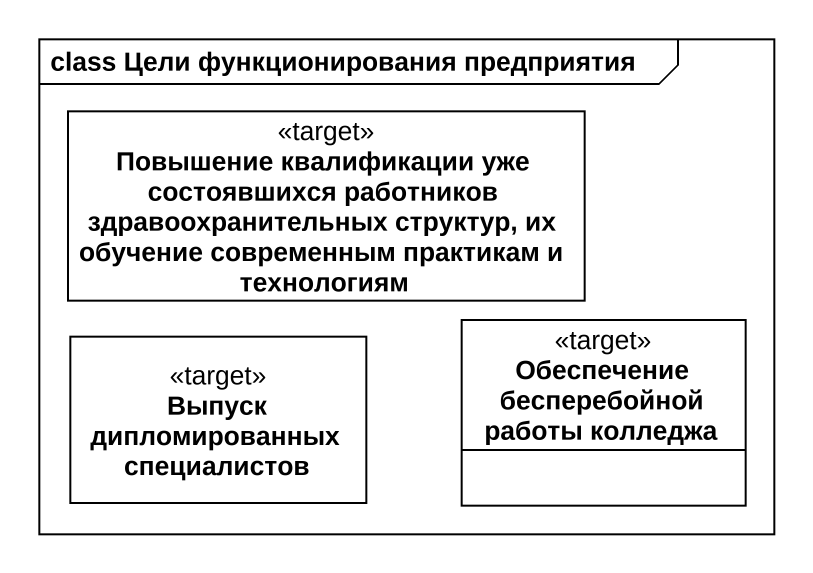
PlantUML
@startuml
mainframe class Цели функционирования предприятия
hide circle
hide empty members
class "Повышение квалификации уже состоявшихся работников здравоохранительных структур, их обучение современным практикам и технологиям" as Повышение_квалификации_уже <<target>>
class "Выпуск дипломированных специалистов" as Выпуск_дипломированных <<target>>
class "Обеспечение бесперебойной работы колледжа" as Обеспечение_бесперебойной <<target>>
@enduml
